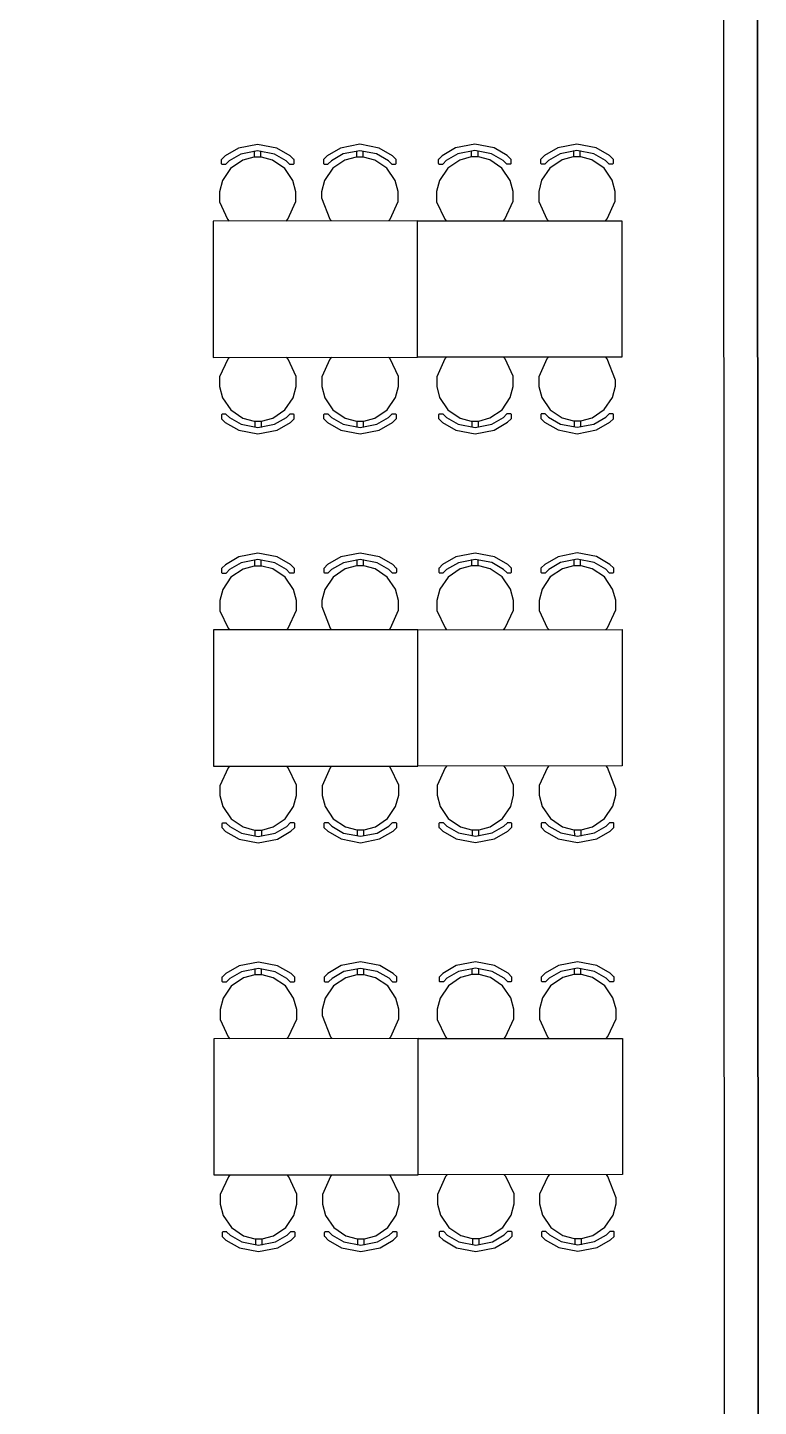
# Model space of a CAD drawing. Extents: x 0 to 23.4, y 0 to 16.5.
# Drawn here: x 17.627 to 18.753, y 4.622 to 6.747 of the extents above; entities that cross this region are included whole.
import ezdxf

# ---------------------------------------------------------------- set-up
doc = ezdxf.new("R2010")
doc.units = 0
doc.layers.get('0').update_dxf_attribs({"linetype": 'CONTINUOUS'})

msp = doc.modelspace()

# ---------------------------------------------------------------- linework, layer by layer
at = {"color": 0}
for points in [[(18.7535, 3.89535), (18.7494, 13.0786), (0.64551, 13.0708), (0.64947, 3.88758), (8.79889, 3.89106)], [(17.0065, 3.89464), (0.64947, 3.88758), (0.64551, 13.0708), (18.7494, 13.0786), (18.7535, 3.89535), (17.2431, 3.89469)], [(18.7013, 3.89535), (18.6972, 13.0263), (0.69781, 13.0186), (0.70171, 3.93983), (8.79883, 3.94336)], [(18.7522, 6.86871), (18.7533, 4.15761)], [(18.0375, 6.54362), (18.0319, 6.54904), (18.0114, 6.56093), (17.9817, 6.56663), (17.9521, 6.56087), (17.9314, 6.54893), (17.9261, 6.54351)], [(18.1949, 6.54372), (18.1894, 6.54915), (18.1688, 6.56104), (18.1392, 6.56679), (18.1096, 6.56104), (18.0889, 6.5491), (18.0836, 6.54368)], [(18.3721, 6.54389), (18.3665, 6.54932), (18.346, 6.56119), (18.3163, 6.56694), (18.2867, 6.56114), (18.2661, 6.54921), (18.2607, 6.54378)], [(18.5296, 6.54406), (18.524, 6.54949), (18.5035, 6.56136), (18.4737, 6.56706), (18.4442, 6.56131), (18.4236, 6.54937), (18.4182, 6.54394)], [(18.0408, 6.48796), (18.0408, 6.49371), (18.0361, 6.51096), (18.0235, 6.52974), (18.0047, 6.54237), (17.9874, 6.54693), (17.9817, 6.54693), (17.976, 6.54693), (17.9588, 6.54232), (17.94, 6.52962), (17.9274, 6.51085), (17.9228, 6.4936), (17.9228, 6.48785)], [(17.9261, 6.54351), (17.9256, 6.54308), (17.9256, 6.53706), (17.9261, 6.53657), (17.9265, 6.53608), (17.9325, 6.53614), (17.9331, 6.53657)], [(18.0304, 6.53668), (18.0257, 6.54144), (18.0076, 6.55181), (17.9817, 6.55681), (17.9558, 6.55176), (17.9378, 6.54135), (17.9331, 6.53657)], [(17.9768, 6.54671), (17.9768, 6.55658)], [(17.9867, 6.54676), (17.9867, 6.55664)], [(18.0304, 6.53668), (18.031, 6.53618), (18.0369, 6.53618), (18.0375, 6.53668), (18.0379, 6.53717), (18.0379, 6.54318), (18.0375, 6.54362)], [(18.1983, 6.48807), (18.1983, 6.49382), (18.1936, 6.51107), (18.181, 6.52983), (18.1622, 6.54249), (18.1449, 6.5471), (18.1392, 6.5471), (18.1335, 6.5471), (18.1163, 6.54243), (18.0975, 6.52979), (18.0849, 6.51101), (18.0801, 6.49376), (18.0801, 6.48796)], [(18.0836, 6.54368), (18.0831, 6.54318), (18.0831, 6.53717), (18.0836, 6.53668), (18.084, 6.53624), (18.09, 6.53624), (18.0906, 6.53674)], [(18.1879, 6.53678), (18.1832, 6.54156), (18.1651, 6.55192), (18.1392, 6.55697), (18.1133, 6.55192), (18.0953, 6.5415), (18.0906, 6.53674)], [(18.1343, 6.54688), (18.1343, 6.55675)], [(18.1442, 6.54688), (18.1442, 6.55675)], [(18.1879, 6.53678), (18.1883, 6.53635), (18.1944, 6.53635), (18.1949, 6.53678), (18.1954, 6.53728), (18.1954, 6.54329), (18.1949, 6.54372)], [(18.3756, 6.48822), (18.3756, 6.49397), (18.3708, 6.51124), (18.3582, 6.53), (18.3393, 6.54264), (18.3221, 6.54725), (18.3164, 6.54725), (18.3106, 6.54725), (18.2933, 6.54258), (18.2746, 6.52989), (18.2619, 6.51112), (18.2574, 6.49387), (18.2574, 6.48812)], [(18.2607, 6.54378), (18.2601, 6.54335), (18.2601, 6.53733), (18.2607, 6.53683), (18.2611, 6.5364), (18.2671, 6.5364), (18.2676, 6.53683)], [(18.3651, 6.53694), (18.3603, 6.54172), (18.3422, 6.55208), (18.3164, 6.55707), (18.2904, 6.55203), (18.2724, 6.54161), (18.2676, 6.53683)], [(18.3114, 6.54704), (18.3114, 6.55692)], [(18.3213, 6.54704), (18.3213, 6.55692)], [(18.3651, 6.53694), (18.3656, 6.53646), (18.3715, 6.53651), (18.3721, 6.53694), (18.3725, 6.53743), (18.3725, 6.54346), (18.3721, 6.54389)], [(18.5329, 6.48839), (18.5329, 6.49414), (18.5283, 6.51139), (18.5156, 6.53017), (18.4968, 6.54281), (18.4796, 6.54736), (18.4739, 6.54736), (18.4681, 6.54736), (18.4508, 6.54275), (18.4321, 6.53006), (18.4194, 6.51129), (18.4149, 6.49403), (18.4149, 6.48828)], [(18.4182, 6.54394), (18.4176, 6.54351), (18.4176, 6.53749), (18.4182, 6.537), (18.4186, 6.53651), (18.4246, 6.53651), (18.4251, 6.537)], [(18.5226, 6.53706), (18.5178, 6.54183), (18.4997, 6.55219), (18.4737, 6.55724), (18.4479, 6.55219), (18.4299, 6.54178), (18.4251, 6.537)], [(18.4689, 6.54715), (18.4689, 6.55701)], [(18.4787, 6.54715), (18.4787, 6.55701)], [(18.5226, 6.53706), (18.5231, 6.53662), (18.529, 6.53662), (18.5296, 6.53706), (18.53, 6.53754), (18.53, 6.54357), (18.5296, 6.54406)], [(17.9228, 6.48785), (17.9228, 6.47803), (17.9354, 6.45122), (17.9378, 6.44851)], [(18.0258, 6.44857), (18.0282, 6.45128), (18.0408, 6.47879), (18.0408, 6.48796)], [(18.0801, 6.48796), (18.0801, 6.48438), (18.0928, 6.45133), (18.0953, 6.44862)], [(18.1833, 6.44868), (18.1857, 6.45139), (18.1983, 6.47889), (18.1983, 6.48807)], [(18.2574, 6.48812), (18.2574, 6.47831), (18.27, 6.4515), (18.2724, 6.44879)], [(18.3604, 6.44883), (18.3629, 6.45156), (18.3756, 6.47906), (18.3756, 6.48822)], [(18.4149, 6.48828), (18.4149, 6.47846), (18.4275, 6.45161), (18.4299, 6.44889)], [(18.5179, 6.449), (18.5203, 6.45171), (18.5329, 6.47922), (18.5329, 6.48839)], [(17.9381, 6.23856), (17.9356, 6.23583), (17.9229, 6.20833), (17.9229, 6.19917)], [(18.0411, 6.19928), (18.0411, 6.20915), (18.0285, 6.23589), (18.0261, 6.23861)], [(18.0954, 6.23867), (18.0931, 6.23594), (18.0804, 6.20844), (18.0804, 6.19928)], [(18.1986, 6.19938), (18.1986, 6.20925), (18.1858, 6.23606), (18.1835, 6.23872)], [(18.2726, 6.23882), (18.2701, 6.23611), (18.2576, 6.20861), (18.2576, 6.19943)], [(18.3757, 6.19954), (18.3757, 6.20942), (18.3631, 6.23622), (18.3606, 6.23888)], [(18.43, 6.23893), (18.4276, 6.23628), (18.4151, 6.20876), (18.4151, 6.19954)], [(18.5332, 6.19965), (18.5332, 6.20329), (18.5206, 6.23633), (18.5181, 6.23904)], [(17.9229, 6.19917), (17.9229, 6.19347), (17.9276, 6.17622), (17.9403, 6.15744), (17.959, 6.14481), (17.9764, 6.14014), (17.9821, 6.14014), (17.9878, 6.14014), (18.005, 6.14486), (18.0237, 6.1575), (18.0365, 6.17626), (18.0411, 6.19358), (18.0411, 6.19928)], [(18.0804, 6.19928), (18.0804, 6.19358), (18.0851, 6.17632), (18.0978, 6.15756), (18.1165, 6.14492), (18.1338, 6.14031), (18.1396, 6.14031), (18.1453, 6.14031), (18.1625, 6.14497), (18.1813, 6.15767), (18.1939, 6.17643), (18.1986, 6.19368), (18.1986, 6.19938)], [(18.2576, 6.19943), (18.2576, 6.19374), (18.2622, 6.17649), (18.275, 6.15771), (18.2938, 6.14507), (18.311, 6.1404), (18.3167, 6.1404), (18.3224, 6.1404), (18.3397, 6.14513), (18.3585, 6.15776), (18.3711, 6.1766), (18.3757, 6.19385), (18.3757, 6.19954)], [(18.4151, 6.19954), (18.4151, 6.19385), (18.4197, 6.1766), (18.4324, 6.15782), (18.4511, 6.14518), (18.4685, 6.14057), (18.4742, 6.14057), (18.4799, 6.14057), (18.4971, 6.14524), (18.5158, 6.15793), (18.5285, 6.17671), (18.5332, 6.19396), (18.5332, 6.19965)], [(17.9333, 6.15044), (17.9329, 6.15093), (17.9268, 6.15093), (17.9264, 6.15044), (17.9258, 6.14996), (17.926, 6.14393), (17.9264, 6.14344)], [(17.9264, 6.14344), (17.9318, 6.13807), (17.9525, 6.12619), (17.9821, 6.1205), (18.0117, 6.12625), (18.0324, 6.13818), (18.0378, 6.14356)], [(17.9333, 6.15044), (17.9381, 6.14572), (17.9561, 6.13536), (17.9821, 6.13032), (18.0079, 6.13536), (18.0261, 6.14578), (18.0308, 6.1505)], [(17.9772, 6.14035), (17.9772, 6.13049)], [(17.9869, 6.14035), (17.9871, 6.13049)], [(18.0378, 6.14356), (18.0382, 6.14404), (18.0382, 6.15007), (18.0378, 6.15056), (18.0372, 6.15104), (18.0313, 6.15099), (18.0308, 6.1505)], [(18.0908, 6.15056), (18.0903, 6.15104), (18.0843, 6.15104), (18.0839, 6.15056), (18.0833, 6.15012), (18.0833, 6.1441), (18.0839, 6.14361)], [(18.0839, 6.14361), (18.0893, 6.13824), (18.1099, 6.12636), (18.1396, 6.12067), (18.1692, 6.12642), (18.1897, 6.13835), (18.1951, 6.14372)], [(18.0908, 6.15056), (18.0956, 6.14583), (18.1136, 6.13547), (18.1396, 6.13049), (18.1654, 6.13553), (18.1835, 6.14594), (18.1882, 6.15067)], [(18.1347, 6.14046), (18.1347, 6.13058)], [(18.1444, 6.14046), (18.1444, 6.13064)], [(18.1951, 6.14372), (18.1957, 6.14421), (18.1957, 6.15022), (18.1951, 6.15067), (18.1947, 6.15115), (18.1887, 6.15115), (18.1882, 6.15067)], [(18.2681, 6.15072), (18.2675, 6.15121), (18.2615, 6.15121), (18.261, 6.15072), (18.2606, 6.15028), (18.2606, 6.14426), (18.261, 6.14378)], [(18.261, 6.14378), (18.2664, 6.1384), (18.2871, 6.12651), (18.3167, 6.12076), (18.3464, 6.12657), (18.3669, 6.13846), (18.3724, 6.14388)], [(18.2681, 6.15072), (18.2728, 6.146), (18.2908, 6.13564), (18.3167, 6.13058), (18.3426, 6.13569), (18.3607, 6.14611), (18.3654, 6.15082)], [(18.3118, 6.14063), (18.3118, 6.13075)], [(18.3217, 6.14063), (18.3217, 6.13075)], [(18.3724, 6.14388), (18.3728, 6.14437), (18.3728, 6.15033), (18.3724, 6.15082), (18.3719, 6.15132), (18.3658, 6.15132), (18.3654, 6.15082)], [(18.4254, 6.15088), (18.425, 6.15136), (18.4189, 6.15136), (18.4185, 6.15088), (18.4181, 6.15039), (18.4181, 6.14437), (18.4185, 6.14388)], [(18.4185, 6.14388), (18.4239, 6.13851), (18.4446, 6.12663), (18.4742, 6.12093), (18.5038, 6.12668), (18.5244, 6.13861), (18.5299, 6.14399)], [(18.4254, 6.15088), (18.4301, 6.14615), (18.4482, 6.13579), (18.4742, 6.13075), (18.5, 6.13579), (18.5181, 6.14621), (18.5229, 6.15093)], [(18.4693, 6.14079), (18.4693, 6.13092)], [(18.4792, 6.14079), (18.4792, 6.13092)], [(18.5299, 6.14399), (18.5303, 6.14447), (18.5303, 6.1505), (18.5299, 6.15093), (18.5293, 6.15142), (18.5233, 6.15142), (18.5229, 6.15093)], [(18.0379, 5.91374), (18.0325, 5.91917), (18.0119, 5.93104), (17.9822, 5.93674), (17.9526, 5.93099), (17.9319, 5.91906), (17.9265, 5.91363)], [(18.1954, 5.91385), (18.19, 5.91928), (18.1693, 5.93115), (18.1397, 5.9369), (18.1101, 5.93115), (18.0894, 5.91922), (18.084, 5.91379)], [(18.3725, 5.91401), (18.3671, 5.91943), (18.3465, 5.93132), (18.3168, 5.93707), (18.2872, 5.93126), (18.2667, 5.91932), (18.2613, 5.9139)], [(18.53, 5.91417), (18.5246, 5.9196), (18.504, 5.93147), (18.4743, 5.93718), (18.4447, 5.93143), (18.4242, 5.91949), (18.4188, 5.91407)], [(18.5231, 5.90717), (18.5183, 5.91194), (18.5003, 5.92231), (18.4743, 5.92736), (18.4485, 5.92231), (18.4304, 5.91189), (18.4257, 5.90712)], [(18.0414, 5.85807), (18.0414, 5.86382), (18.0367, 5.88108), (18.024, 5.89985), (18.0053, 5.91249), (17.9879, 5.91704), (17.9822, 5.91704), (17.9765, 5.91704), (17.9593, 5.91243), (17.9404, 5.89974), (17.9278, 5.88097), (17.9233, 5.86372), (17.9233, 5.85796)], [(17.9265, 5.91363), (17.9261, 5.91319), (17.9261, 5.90717), (17.9265, 5.90668), (17.9271, 5.90619), (17.9331, 5.90619), (17.9336, 5.90668)], [(18.031, 5.90674), (18.0263, 5.91151), (18.0082, 5.92188), (17.9822, 5.92692), (17.9564, 5.92188), (17.9383, 5.91146), (17.9336, 5.90668)], [(17.9774, 5.91683), (17.9774, 5.92671)], [(17.9872, 5.91689), (17.9872, 5.92671)], [(18.031, 5.90674), (18.0315, 5.90631), (18.0375, 5.90631), (18.0379, 5.90679), (18.0385, 5.90728), (18.0385, 5.91325), (18.0379, 5.91374)], [(18.1989, 5.85818), (18.1989, 5.86393), (18.1942, 5.88118), (18.1815, 5.89996), (18.1626, 5.9126), (18.1454, 5.91721), (18.1397, 5.91721), (18.134, 5.91721), (18.1168, 5.91254), (18.0979, 5.89985), (18.0853, 5.88108), (18.0807, 5.86382), (18.0807, 5.85807)], [(18.084, 5.91379), (18.0836, 5.91331), (18.0836, 5.90728), (18.084, 5.90679), (18.0846, 5.90636), (18.0906, 5.90636), (18.091, 5.90679)], [(18.1885, 5.9069), (18.1837, 5.91168), (18.1657, 5.92204), (18.1397, 5.92703), (18.1139, 5.92199), (18.0957, 5.91157), (18.091, 5.90679)], [(18.1349, 5.91699), (18.1349, 5.92686)], [(18.1447, 5.91699), (18.1446, 5.92686)], [(18.1885, 5.9069), (18.1889, 5.90647), (18.195, 5.90647), (18.1954, 5.9069), (18.196, 5.90739), (18.196, 5.91342), (18.1954, 5.91385)], [(18.376, 5.85835), (18.376, 5.8641), (18.3712, 5.88135), (18.3586, 5.90012), (18.3399, 5.91276), (18.3226, 5.91737), (18.3169, 5.91737), (18.3111, 5.91737), (18.2939, 5.91271), (18.2751, 5.90001), (18.2625, 5.88124), (18.2579, 5.86399), (18.2579, 5.85824)], [(18.2613, 5.9139), (18.2607, 5.91347), (18.2607, 5.90744), (18.2613, 5.90696), (18.2617, 5.90653), (18.2676, 5.90653), (18.2682, 5.90696)], [(18.3656, 5.90707), (18.3608, 5.91183), (18.3428, 5.92219), (18.3169, 5.92719), (18.291, 5.92215), (18.2729, 5.91174), (18.2682, 5.90696)], [(18.3119, 5.91715), (18.3119, 5.92703)], [(18.3218, 5.91715), (18.3218, 5.92703)], [(18.3656, 5.90707), (18.3661, 5.90657), (18.3721, 5.90657), (18.3726, 5.90707), (18.3731, 5.90756), (18.3731, 5.91357), (18.3725, 5.91401)], [(18.5335, 5.85851), (18.5335, 5.86426), (18.5287, 5.88151), (18.5161, 5.90028), (18.4974, 5.91292), (18.4801, 5.91749), (18.4744, 5.91749), (18.4686, 5.91749), (18.4514, 5.91287), (18.4326, 5.90018), (18.42, 5.8814), (18.4154, 5.86415), (18.4154, 5.8584)], [(18.4188, 5.91407), (18.4182, 5.91357), (18.4182, 5.90761), (18.4188, 5.90712), (18.4192, 5.90663), (18.4251, 5.90663), (18.4257, 5.90712)], [(18.4694, 5.91726), (18.4694, 5.92714)], [(18.4793, 5.91726), (18.4793, 5.92714)], [(18.5231, 5.90717), (18.5236, 5.90674), (18.5296, 5.90674), (18.53, 5.90717), (18.5306, 5.90767), (18.5306, 5.91368), (18.53, 5.91417)], [(17.9233, 5.85796), (17.9233, 5.84814), (17.936, 5.82129), (17.9383, 5.81858)], [(18.0264, 5.81868), (18.0287, 5.8214), (18.0414, 5.8489), (18.0414, 5.85807)], [(18.0807, 5.85807), (18.0807, 5.85449), (18.0933, 5.82146), (18.0958, 5.81874)], [(18.1839, 5.81879), (18.1863, 5.8215), (18.1989, 5.84901), (18.1989, 5.85818)], [(18.2579, 5.85824), (18.2579, 5.84842), (18.2706, 5.82161), (18.2729, 5.8189)], [(18.361, 5.81896), (18.3633, 5.82167), (18.376, 5.84918), (18.376, 5.85835)], [(18.4154, 5.8584), (18.4154, 5.84858), (18.4281, 5.82172), (18.4304, 5.81901)], [(18.5185, 5.81912), (18.5208, 5.82183), (18.5335, 5.84933), (18.5335, 5.85851)], [(18.0417, 5.56933), (18.0417, 5.57921), (18.0289, 5.60601), (18.0265, 5.60872)], [(18.096, 5.60878), (18.0935, 5.60607), (18.081, 5.57856), (18.081, 5.56939)], [(18.1992, 5.5695), (18.1992, 5.57937), (18.1864, 5.60618), (18.184, 5.60883)], [(18.2732, 5.60894), (18.2707, 5.60622), (18.2582, 5.57872), (18.2582, 5.56956)], [(18.3762, 5.56967), (18.3762, 5.57954), (18.3636, 5.60633), (18.3611, 5.609)], [(18.4306, 5.60906), (18.4282, 5.60639), (18.4157, 5.57889), (18.4157, 5.56967)], [(18.5338, 5.56976), (18.5338, 5.5734), (18.5211, 5.60644), (18.5186, 5.60915)], [(17.9385, 5.60861), (17.9361, 5.60596), (17.9235, 5.57844), (17.9235, 5.56928)], [(17.9235, 5.56928), (17.9235, 5.56358), (17.9282, 5.54633), (17.9408, 5.52756), (17.9596, 5.51492), (17.9769, 5.51025), (17.9826, 5.51025), (17.9883, 5.51025), (18.0056, 5.51497), (18.0243, 5.52761), (18.0369, 5.54639), (18.0417, 5.56364), (18.0417, 5.56933)], [(18.081, 5.56939), (18.081, 5.56369), (18.0856, 5.54644), (18.0983, 5.52767), (18.1171, 5.51503), (18.1343, 5.51042), (18.1401, 5.51042), (18.1458, 5.51042), (18.1631, 5.51508), (18.1818, 5.52778), (18.1944, 5.54656), (18.1992, 5.56381), (18.1992, 5.5695)], [(18.2582, 5.56956), (18.2582, 5.56386), (18.2628, 5.5466), (18.2754, 5.52783), (18.2942, 5.51519), (18.3115, 5.51053), (18.3172, 5.51053), (18.3229, 5.51053), (18.3403, 5.51525), (18.359, 5.52789), (18.3717, 5.54671), (18.3762, 5.56396), (18.3762, 5.56967)], [(18.4157, 5.56967), (18.4157, 5.56396), (18.4203, 5.54671), (18.4329, 5.52794), (18.4517, 5.51531), (18.469, 5.51069), (18.4747, 5.51069), (18.4804, 5.51069), (18.4976, 5.51535), (18.5164, 5.52806), (18.529, 5.54682), (18.5338, 5.56407), (18.5338, 5.56976)], [(17.9339, 5.52056), (17.9335, 5.52106), (17.9274, 5.52106), (17.9269, 5.52056), (17.9264, 5.52007), (17.9265, 5.51406), (17.9269, 5.51357)], [(17.9269, 5.51357), (17.9324, 5.50819), (17.9531, 5.49631), (17.9826, 5.49061), (18.0122, 5.49636), (18.0329, 5.50831), (18.0383, 5.51367)], [(17.9339, 5.52056), (17.9386, 5.51585), (17.9567, 5.50549), (17.9826, 5.50043), (18.0085, 5.50549), (18.0265, 5.5159), (18.0314, 5.52061)], [(17.9776, 5.51047), (17.9776, 5.5006)], [(17.9876, 5.51047), (17.9876, 5.5006)], [(18.0383, 5.51367), (18.0388, 5.51417), (18.0388, 5.52018), (18.0383, 5.52061), (18.0378, 5.52111), (18.0318, 5.52111), (18.0314, 5.52061)], [(18.0914, 5.52067), (18.0908, 5.52115), (18.0849, 5.52115), (18.0844, 5.52067), (18.0839, 5.52024), (18.0839, 5.51421), (18.0844, 5.51372)], [(18.0844, 5.51372), (18.0897, 5.50836), (18.1104, 5.49647), (18.1401, 5.49072), (18.1697, 5.49653), (18.1903, 5.5084), (18.1957, 5.51383)], [(18.0914, 5.52067), (18.0961, 5.51594), (18.1142, 5.50558), (18.1401, 5.5006), (18.166, 5.50564), (18.184, 5.51606), (18.1887, 5.52078)], [(18.1351, 5.51058), (18.1351, 5.50071)], [(18.145, 5.51058), (18.145, 5.50071)], [(18.1957, 5.51383), (18.1963, 5.51432), (18.1963, 5.52035), (18.1957, 5.52078), (18.1953, 5.52126), (18.1893, 5.52126), (18.1887, 5.52078)], [(18.2686, 5.52083), (18.2681, 5.52132), (18.2621, 5.52132), (18.2615, 5.52083), (18.2611, 5.5204), (18.2611, 5.51438), (18.2615, 5.51389)], [(18.2615, 5.51389), (18.2669, 5.50851), (18.2876, 5.49664), (18.3172, 5.49089), (18.3468, 5.49669), (18.3675, 5.50857), (18.3729, 5.514)], [(18.2686, 5.52083), (18.2733, 5.51611), (18.2914, 5.50575), (18.3172, 5.50071), (18.3432, 5.50581), (18.3613, 5.51622), (18.366, 5.52094)], [(18.3124, 5.51074), (18.3124, 5.50087)], [(18.3222, 5.51074), (18.3222, 5.50087)], [(18.3729, 5.514), (18.3733, 5.51449), (18.3733, 5.52046), (18.3729, 5.52094), (18.3725, 5.52143), (18.3664, 5.52143), (18.366, 5.52094)], [(18.426, 5.521), (18.4256, 5.52149), (18.4194, 5.52149), (18.419, 5.521), (18.4186, 5.52051), (18.4186, 5.51449), (18.419, 5.514)], [(18.419, 5.514), (18.4244, 5.50863), (18.4451, 5.49675), (18.4747, 5.49104), (18.5043, 5.49681), (18.525, 5.50874), (18.5304, 5.51411)], [(18.426, 5.521), (18.4307, 5.51628), (18.4488, 5.50592), (18.4747, 5.50087), (18.5006, 5.50592), (18.5186, 5.51633), (18.5235, 5.52106)], [(18.4697, 5.5109), (18.4699, 5.50103)], [(18.4797, 5.5109), (18.4797, 5.50103)], [(18.5304, 5.51411), (18.5308, 5.5146), (18.5308, 5.52061), (18.5304, 5.52106), (18.5299, 5.52154), (18.5239, 5.52154), (18.5235, 5.52106)], [(18.0385, 5.28386), (18.0331, 5.28928), (18.0124, 5.30117), (17.9828, 5.30686), (17.9532, 5.30111), (17.9325, 5.28917), (17.9271, 5.28375)], [(18.0315, 5.27686), (18.0268, 5.28163), (18.0088, 5.29199), (17.9828, 5.29704), (17.9568, 5.29199), (17.9389, 5.28157), (17.9342, 5.27681)], [(17.9779, 5.28694), (17.9779, 5.29682)], [(17.9878, 5.28694), (17.9878, 5.29682)], [(18.196, 5.28396), (18.1906, 5.28939), (18.1699, 5.30126), (18.1403, 5.30701), (18.1106, 5.30126), (18.09, 5.28933), (18.0846, 5.2839)], [(18.189, 5.27701), (18.1843, 5.28179), (18.1661, 5.29215), (18.1403, 5.29715), (18.1143, 5.2921), (18.0963, 5.28168), (18.0915, 5.27692)], [(18.1354, 5.28711), (18.1354, 5.29699)], [(18.1453, 5.28711), (18.1451, 5.29699)], [(18.3731, 5.28413), (18.3676, 5.28956), (18.3469, 5.30143), (18.3174, 5.30718), (18.2878, 5.30138), (18.2671, 5.28944), (18.2618, 5.28401)], [(18.3661, 5.27718), (18.3614, 5.28196), (18.3433, 5.29232), (18.3175, 5.29731), (18.2915, 5.29226), (18.2735, 5.28185), (18.2687, 5.27707)], [(18.3125, 5.28728), (18.3125, 5.29715)], [(18.3224, 5.28728), (18.3224, 5.29715)], [(18.5306, 5.28429), (18.5251, 5.28971), (18.5044, 5.3016), (18.4749, 5.30729), (18.4453, 5.30154), (18.4246, 5.28961), (18.4193, 5.28418)], [(18.5236, 5.27729), (18.5189, 5.28207), (18.5008, 5.29243), (18.4749, 5.29747), (18.4489, 5.29243), (18.431, 5.28201), (18.4262, 5.27724)], [(18.47, 5.28738), (18.47, 5.29725)], [(18.4799, 5.28738), (18.4799, 5.29725)], [(18.0419, 5.22819), (18.0419, 5.23394), (18.0372, 5.25119), (18.0246, 5.26997), (18.0057, 5.28261), (17.9885, 5.28717), (17.9828, 5.28717), (17.9771, 5.28717), (17.9599, 5.28256), (17.941, 5.26986), (17.9283, 5.25108), (17.9239, 5.23383), (17.9239, 5.22808)], [(17.9271, 5.28375), (17.9267, 5.28331), (17.9267, 5.27729), (17.9271, 5.27681), (17.9276, 5.27632), (17.9336, 5.27632), (17.9342, 5.27681)], [(18.0315, 5.27686), (18.0319, 5.27642), (18.0381, 5.27642), (18.0385, 5.27692), (18.0389, 5.2774), (18.0389, 5.28336), (18.0385, 5.28386)], [(18.1994, 5.22831), (18.1994, 5.23406), (18.1947, 5.25131), (18.1821, 5.27007), (18.1632, 5.28271), (18.146, 5.28733), (18.1403, 5.28733), (18.1346, 5.28733), (18.1174, 5.28267), (18.0985, 5.26997), (18.0858, 5.25119), (18.0812, 5.23394), (18.0812, 5.22819)], [(18.0846, 5.2839), (18.0842, 5.28342), (18.0842, 5.2774), (18.0846, 5.27692), (18.0851, 5.27647), (18.0911, 5.27647), (18.0915, 5.27692)], [(18.189, 5.27701), (18.1894, 5.27658), (18.1954, 5.27658), (18.196, 5.27701), (18.1964, 5.2775), (18.1964, 5.28353), (18.196, 5.28396)], [(18.3765, 5.22846), (18.3765, 5.23421), (18.3718, 5.25146), (18.3592, 5.27024), (18.3404, 5.28288), (18.3232, 5.28743), (18.3175, 5.28743), (18.3117, 5.28743), (18.2944, 5.28282), (18.2757, 5.27013), (18.2631, 5.25136), (18.2585, 5.2341), (18.2585, 5.22835)], [(18.2618, 5.28401), (18.2613, 5.28358), (18.2613, 5.27756), (18.2618, 5.27707), (18.2622, 5.27664), (18.2682, 5.27664), (18.2687, 5.27707)], [(18.3661, 5.27718), (18.3667, 5.27669), (18.3726, 5.27669), (18.3732, 5.27718), (18.3736, 5.27767), (18.3736, 5.28369), (18.3731, 5.28413)], [(18.534, 5.22857), (18.534, 5.23432), (18.5293, 5.25157), (18.5167, 5.27035), (18.4979, 5.28299), (18.4807, 5.2876), (18.475, 5.2876), (18.4692, 5.2876), (18.4519, 5.28293), (18.4332, 5.27029), (18.4206, 5.25151), (18.416, 5.23426), (18.416, 5.22851)], [(18.4193, 5.28418), (18.4188, 5.28369), (18.4188, 5.27772), (18.4193, 5.27724), (18.4197, 5.27675), (18.4257, 5.27675), (18.4262, 5.27724)], [(18.5236, 5.27729), (18.524, 5.27686), (18.5301, 5.27686), (18.5306, 5.27729), (18.531, 5.27778), (18.531, 5.28381), (18.5306, 5.28429)], [(17.9239, 5.22808), (17.9239, 5.21826), (17.9365, 5.1914), (17.9389, 5.18869)], [(18.0269, 5.18881), (18.0293, 5.19151), (18.0419, 5.21903), (18.0419, 5.22819)], [(18.0812, 5.22819), (18.0812, 5.22461), (18.0939, 5.19157), (18.0964, 5.18886)], [(18.1844, 5.18892), (18.1868, 5.19162), (18.1994, 5.21913), (18.1994, 5.22831)], [(18.2585, 5.22835), (18.2585, 5.21853), (18.2711, 5.19174), (18.2735, 5.18901)], [(18.3615, 5.18907), (18.3639, 5.19179), (18.3765, 5.21929), (18.3765, 5.22846)], [(18.416, 5.22851), (18.416, 5.21869), (18.4286, 5.19185), (18.431, 5.18913)], [(18.519, 5.18924), (18.5214, 5.19194), (18.534, 5.21946), (18.534, 5.22857)], [(17.939, 4.97874), (17.9367, 4.97607), (17.924, 4.94857), (17.924, 4.93935)], [(18.0422, 4.93946), (18.0422, 4.94933), (18.0296, 4.97613), (18.0271, 4.97885)], [(18.0965, 4.97889), (18.094, 4.97618), (18.0815, 4.94868), (18.0815, 4.93951)], [(18.1997, 4.93961), (18.1997, 4.94949), (18.1869, 4.97629), (18.1846, 4.97894)], [(18.2737, 4.97906), (18.2713, 4.97635), (18.2588, 4.94883), (18.2588, 4.93967)], [(18.3768, 4.93978), (18.3768, 4.94965), (18.364, 4.97646), (18.3617, 4.97911)], [(18.4311, 4.97917), (18.4288, 4.97646), (18.4161, 4.94894), (18.4161, 4.93978)], [(18.5343, 4.93989), (18.5342, 4.94353), (18.5215, 4.97657), (18.5192, 4.97928)], [(17.924, 4.93935), (17.924, 4.93365), (17.9288, 4.91639), (17.9414, 4.89763), (17.9601, 4.88499), (17.9775, 4.88037), (17.9832, 4.88037), (17.9889, 4.88037), (18.0061, 4.8851), (18.0249, 4.89774), (18.0375, 4.9165), (18.0422, 4.93375), (18.0422, 4.93946)], [(18.0815, 4.93951), (18.0815, 4.93381), (18.0861, 4.91656), (18.0989, 4.89779), (18.1176, 4.88514), (18.1349, 4.88049), (18.1407, 4.88049), (18.1464, 4.88049), (18.1636, 4.88519), (18.1824, 4.89785), (18.195, 4.91667), (18.1997, 4.93392), (18.1997, 4.93961)], [(18.2588, 4.93967), (18.2588, 4.93397), (18.2633, 4.91672), (18.2761, 4.89794), (18.2949, 4.88531), (18.3121, 4.88064), (18.3178, 4.88064), (18.3235, 4.88064), (18.3408, 4.88536), (18.3596, 4.898), (18.3722, 4.91683), (18.3768, 4.93408), (18.3768, 4.93978)], [(18.4161, 4.93978), (18.4161, 4.93408), (18.4208, 4.91683), (18.4335, 4.89806), (18.4522, 4.88542), (18.4694, 4.88081), (18.4753, 4.88081), (18.481, 4.88081), (18.4982, 4.88547), (18.5169, 4.89817), (18.5296, 4.91694), (18.5343, 4.93419), (18.5343, 4.93989)], [(17.9344, 4.89068), (17.934, 4.89117), (17.9279, 4.89117), (17.9275, 4.89068), (17.9269, 4.89019), (17.9271, 4.88417), (17.9275, 4.88368)], [(17.9344, 4.89068), (17.9392, 4.88596), (17.9572, 4.8756), (17.9832, 4.87056), (18.009, 4.8756), (18.0271, 4.88601), (18.0319, 4.89074)], [(18.0389, 4.88379), (18.0393, 4.88428), (18.0393, 4.89031), (18.0389, 4.89074), (18.0383, 4.89122), (18.0324, 4.89122), (18.0319, 4.89074)], [(18.0919, 4.89079), (18.0914, 4.89128), (18.0854, 4.89128), (18.085, 4.89079), (18.0844, 4.89035), (18.0844, 4.88433), (18.085, 4.88385)], [(18.0919, 4.89079), (18.0967, 4.88607), (18.1147, 4.87571), (18.1407, 4.87067), (18.1665, 4.87576), (18.1846, 4.88618), (18.1893, 4.8909)], [(18.1963, 4.88396), (18.1968, 4.88444), (18.1968, 4.89046), (18.1963, 4.8909), (18.1958, 4.89139), (18.1897, 4.89139), (18.1893, 4.8909)], [(18.2692, 4.89094), (18.2686, 4.89144), (18.2626, 4.89144), (18.2621, 4.89094), (18.2617, 4.89046), (18.2617, 4.8845), (18.2621, 4.884)], [(18.2692, 4.89094), (18.2737, 4.88624), (18.2919, 4.87587), (18.3178, 4.87082), (18.3438, 4.87592), (18.3618, 4.88633), (18.3665, 4.89106)], [(18.3735, 4.88406), (18.3739, 4.88456), (18.3739, 4.89057), (18.3735, 4.89106), (18.3731, 4.89154), (18.3669, 4.89154), (18.3665, 4.89106)], [(18.4265, 4.89111), (18.4261, 4.8916), (18.42, 4.89154), (18.4196, 4.89106), (18.4192, 4.89063), (18.4192, 4.8846), (18.4196, 4.88411)], [(18.4265, 4.89111), (18.4313, 4.88639), (18.4493, 4.87603), (18.4753, 4.87099), (18.5011, 4.87603), (18.5192, 4.88644), (18.524, 4.89117)], [(18.531, 4.88422), (18.5314, 4.88471), (18.5314, 4.89074), (18.531, 4.89117), (18.5304, 4.89165), (18.5244, 4.89165), (18.524, 4.89117)], [(17.9275, 4.88368), (17.9329, 4.87831), (17.9536, 4.86643), (17.9832, 4.86074), (18.0128, 4.86649), (18.0335, 4.87842), (18.0389, 4.88379)], [(17.9782, 4.88058), (17.9782, 4.87071)], [(17.9881, 4.88058), (17.9881, 4.87071)], [(18.085, 4.88385), (18.0903, 4.87847), (18.111, 4.8666), (18.1407, 4.86083), (18.1703, 4.86664), (18.1908, 4.87853), (18.1963, 4.88396)], [(18.1357, 4.88069), (18.1357, 4.87082)], [(18.1456, 4.88069), (18.1456, 4.87082)], [(18.2621, 4.884), (18.2675, 4.87864), (18.2882, 4.86675), (18.3178, 4.861), (18.3474, 4.86675), (18.3681, 4.87864), (18.3735, 4.88406)], [(18.3129, 4.88086), (18.3129, 4.87099)], [(18.3226, 4.88086), (18.3226, 4.87099)], [(18.4196, 4.88411), (18.425, 4.87875), (18.4457, 4.86686), (18.4753, 4.86117), (18.5049, 4.86692), (18.5256, 4.87885), (18.531, 4.88422)], [(18.4703, 4.88103), (18.4704, 4.87115)], [(18.4801, 4.88103), (18.4801, 4.87115)]]:
    msp.add_lwpolyline(points, dxfattribs=at)
for points in [[(18.2281, 6.23876), (18.2279, 6.44874), (17.9129, 6.44846), (17.9131, 6.2385), (18.2281, 6.23876)], [(18.2281, 6.23876), (18.2279, 6.44874), (18.5428, 6.449), (18.5429, 6.23904), (18.2281, 6.23876)], [(18.2286, 5.60889), (18.2285, 5.81885), (17.9135, 5.81858), (17.9136, 5.60861), (18.2286, 5.60889)], [(18.2286, 5.60889), (18.2285, 5.81885), (18.5433, 5.81912), (18.5435, 5.60915), (18.2286, 5.60889)], [(18.2292, 4.979), (18.2289, 5.18896), (17.914, 5.18869), (17.9142, 4.97874), (18.2292, 4.979)], [(18.2292, 4.979), (18.2289, 5.18896), (18.5439, 5.18924), (18.544, 4.97928), (18.2292, 4.979)]]:
    msp.add_lwpolyline(points, close=True, dxfattribs=at)

doc.saveas('drawing.dxf')
